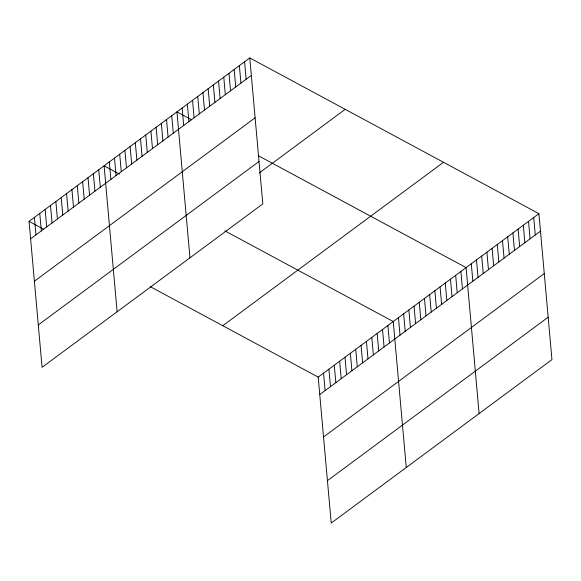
<?xml version="1.0" encoding="UTF-8"?>
<svg xmlns="http://www.w3.org/2000/svg" width="581" height="581" viewBox="0 0 581 581"><rect width="100%" height="100%" fill="white"/><g stroke="black" fill="none" stroke-linecap="round" stroke-linejoin="round"><path stroke-width="0.87" d="M249.779 57.933L262.808 203.887L42.079 367.323L29.05 221.368L249.779 57.933L538.921 213.677L551.95 359.632L331.221 523.067L318.192 377.113L150.494 286.782M30.611 238.827L251.341 75.399M34.395 281.233L255.124 117.798M38.295 324.924L259.024 161.489M259.351 172.891L345.201 109.33M222.777 325.716L443.506 162.281M318.192 377.113L538.921 213.677M319.753 394.572L540.483 231.136M323.537 436.977L544.266 273.542M327.437 480.661L548.166 317.226M191.672 119.802L176.936 111.864L189.965 257.826M258.327 155.701L466.085 267.609L479.107 413.563M119.533 174.118L104.101 165.803L117.122 311.757M224.818 230.824L393.243 321.54L406.264 467.502M29.05 221.368L43.786 229.306M533.721 217.526L535.283 234.985M528.521 221.383L530.075 238.842M523.314 225.232L524.875 242.691M518.114 229.081L519.668 246.547M512.907 232.937L514.468 250.396M507.707 236.787L509.261 254.253M502.5 240.643L504.061 258.102M497.3 244.492L498.861 261.958M492.1 248.348L493.654 265.808M486.893 252.198L488.454 269.657M481.693 256.054L483.247 273.513M476.485 259.903L478.047 277.362M471.285 263.752L472.847 281.219M460.878 271.458L462.44 288.924M455.678 275.314L457.232 292.773M450.471 279.163L452.033 296.63M445.271 283.02L446.833 300.479M440.071 286.869L441.625 304.335M434.864 290.725L436.425 308.184M429.664 294.574L431.218 312.033M424.457 298.431L426.018 315.89M419.257 302.28L420.811 319.739M414.05 306.129L415.611 323.595M408.85 309.985L410.411 327.444M403.65 313.834L405.204 331.301M398.443 317.691L400.004 335.15M387.883 325.513L389.437 342.972M382.523 329.478L384.077 346.944M377.156 333.45L378.718 350.909M371.796 337.416L373.358 354.882M366.437 341.388L367.998 358.847M361.077 345.354L362.638 362.82M355.717 349.326L357.279 366.785M350.358 353.292L351.912 370.758M344.998 357.264L346.552 374.723M339.638 361.229L341.192 378.696M334.271 365.202L335.833 382.661M328.911 369.175L330.473 386.634M323.552 373.14L325.113 390.599M244.579 61.789L246.133 79.248M239.372 65.638L240.933 83.098M234.172 69.495L235.733 86.954M228.972 73.344L230.526 90.803M223.765 77.193L225.326 94.659M218.565 81.049L220.119 98.509M213.358 84.899L214.919 102.365M208.158 88.755L209.719 106.214M202.958 92.604L204.512 110.07M197.751 96.461L199.312 113.92M192.551 100.31L194.105 117.769M187.343 104.166L188.905 121.625M182.143 108.015L183.698 125.474M171.736 115.721L173.298 133.18M166.536 119.57L168.091 137.036M161.329 123.426L162.891 140.885M156.129 127.275L157.683 144.742M150.922 131.132L152.483 148.591M145.722 134.981L147.284 152.447M140.522 138.837L142.076 156.296M135.315 142.686L136.876 160.145M130.115 146.543L131.669 164.002M124.908 150.392L126.469 167.851M119.708 154.241L121.269 171.707M114.508 158.097L116.062 175.556M109.301 161.946L110.862 179.413M98.741 169.768L100.295 187.235M93.374 173.741L94.935 191.2M88.014 177.706L89.576 195.172M82.655 181.679L84.216 199.138M77.295 185.644L78.856 203.11M71.935 189.617L73.496 207.076M66.575 193.582L68.13 211.048M61.216 197.555L62.77 215.014M55.856 201.52L57.41 218.986M50.489 205.492L52.05 222.951M45.129 209.465L46.691 226.924M39.769 213.43L41.331 230.889M34.41 217.403L35.971 234.862"/></g></svg>
